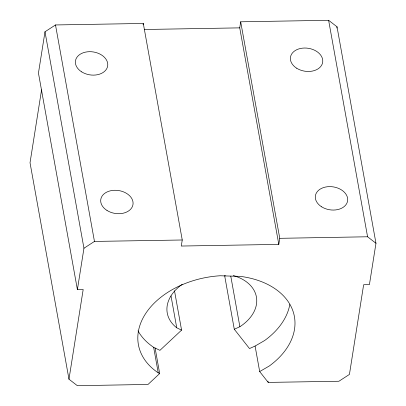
<?xml version="1.0" encoding="UTF-8"?>
<svg xmlns="http://www.w3.org/2000/svg" width="406" height="406" viewBox="0 0 406 406"><rect width="100%" height="100%" fill="white"/><g stroke="black" fill="none" stroke-linecap="round" stroke-linejoin="round"><path stroke-width="0.61" d="M289.803 304.485A79.261 54.12 -10.2 0 1 264.661 340.507L255.09 346.054L259.683 371.566L268.209 382.406L338.924 381.249L349.429 374.428L363.639 284.733L369.419 284.636L375.971 243.275L337.021 26.801L328.621 20.3L240.687 21.797L279.764 238.322L278.805 244.387L181.289 246.046L182.248 239.987L143.303 23.457L55.5 24.954L44.995 31.78L38.453 73.085L77.399 289.61L83.184 289.514L68.974 379.199L77.373 385.7L148.033 384.436L159.685 373.54L155.097 348.023L153.646 347.318A79.261 54.12 -10.2 0 1 137.994 330.839M41.574 89.817L30.029 162.76L68.974 379.199M77.399 289.61L83.951 248.254L44.995 31.78M143.11 24.67L143.303 23.457M278.805 244.387L239.728 27.862L240.687 21.797M336.818 28.055L337.021 26.801M159.685 373.54L158.233 372.83A79.261 54.12 -10.2 0 1 145.312 314.077A79.261 54.12 -10.2 0 1 220.164 275.755L225.173 275.928L225.234 275.598M174.504 290.813L181.573 330.124L159.934 350.348L155.097 348.023M83.951 248.254L94.456 241.428L182.248 239.987M259.683 371.566L269.254 366.019A79.261 54.12 -10.2 0 0 240.352 276.379L225.173 275.928M224.63 275.572L234.282 329.241L239.875 326.728A45.305 30.942 -10.2 0 0 233.211 275.542M255.09 346.054L249.497 348.561L234.282 329.241M144.242 29.491L239.728 27.862M279.764 238.322L367.577 236.774L375.971 243.275M171.017 295.974L176.737 327.799L181.573 330.124M328.621 20.3L367.577 236.774M267.985 381.158L268.209 382.406M230.781 276.187L239.875 326.728M153.646 347.318L158.233 372.83M55.5 24.954L94.456 241.428M176.737 327.799A45.305 30.942 -10.2 0 1 182.203 284.347M321.633 206.821A16.301 11.586 9 0 0 347.566 201.102A16.301 11.586 9 0 0 325.307 187.085A16.301 11.586 9 0 0 321.633 206.821M107.022 210.47A16.296 11.581 9 0 0 132.945 204.766A16.296 11.581 9 0 0 110.691 190.744A16.296 11.581 9 0 0 107.022 210.47M81.702 71.887A16.301 11.586 9 0 0 107.636 66.183A16.301 11.586 9 0 0 85.377 52.156A16.301 11.586 9 0 0 81.702 71.887M296.7 68.228A16.301 11.586 9 0 0 322.638 62.509A16.301 11.586 9 0 0 300.374 48.497A16.301 11.586 9 0 0 296.7 68.228"/></g></svg>
